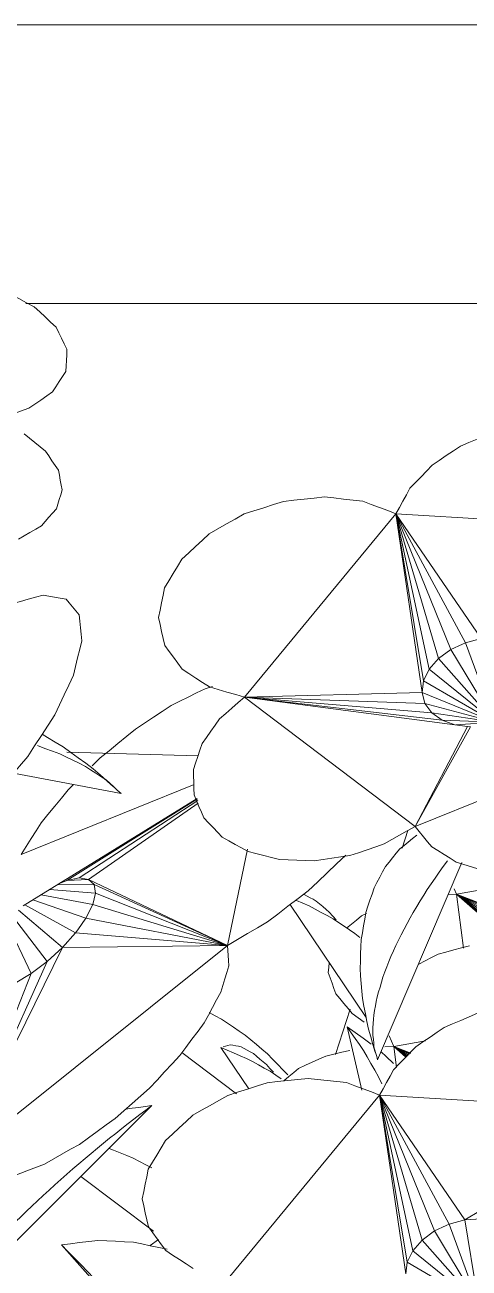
# Model space of a CAD drawing. Header units: metres. Extents: x 10.2 to 20.8, y -0.2 to 6.6.
# Drawn here: x 14.8054 to 14.8647, y 2.6539 to 2.82 of the extents above; entities that cross this region are included whole.
import ezdxf

# ---------------------------------------------------------------- set-up
doc = ezdxf.new("R2010")
doc.units = ezdxf.units.M
for name, color, linetype, lineweight in [('Importações nas famílias', 250, 'Continuous', 5), ('Quadro estrutural', 7, 'Continuous', 5), ('Vegetação', 7, 'Continuous', 5)]:
    doc.layers.add(name, color=color, linetype=linetype, lineweight=lineweight)

# ---------------------------------------------------------------- blocks, each defined once
blk = doc.blocks.new('Planta_pergolado_12200 - plantas pergolado_skp_Component_17-V3980-Corte 3')
at = {"layer": 'Importações nas famílias', "flags": 128}
for points in [[(14.80667, 2.78233), (14.80563, 2.78288), (14.80459, 2.78344), (14.80355, 2.784), (14.80251, 2.78456)], [(14.8096, 2.77961), (14.80886, 2.78029), (14.80813, 2.78097), (14.8074, 2.78165), (14.80667, 2.78233)], [(14.81104, 2.77665), (14.81068, 2.77739), (14.81032, 2.77813), (14.80996, 2.77887), (14.8096, 2.77961)], [(14.81088, 2.77369), (14.81092, 2.77443), (14.81096, 2.77517), (14.811, 2.77591), (14.81104, 2.77665)], [(14.80912, 2.77099), (14.80956, 2.77166), (14.81, 2.77234), (14.81044, 2.77301), (14.81088, 2.77369)], [(14.80593, 2.76877), (14.80673, 2.76932), (14.80753, 2.76988), (14.80833, 2.77043), (14.80912, 2.77099)], [(14.80156, 2.76723), (14.80265, 2.76761), (14.80375, 2.768), (14.80484, 2.76838), (14.80593, 2.76877)], [(14.80817, 2.76304), (14.80746, 2.76361), (14.80675, 2.76419), (14.80604, 2.76476), (14.80533, 2.76534)], [(14.80989, 2.76049), (14.80946, 2.76113), (14.80903, 2.76176), (14.8086, 2.7624), (14.80817, 2.76304)], [(14.81039, 2.75786), (14.81027, 2.75852), (14.81014, 2.75918), (14.81002, 2.75983), (14.80989, 2.76049)], [(14.80962, 2.75534), (14.80981, 2.75597), (14.81, 2.7566), (14.8102, 2.75723), (14.81039, 2.75786)], [(14.80763, 2.75309), (14.80813, 2.75365), (14.80863, 2.75422), (14.80912, 2.75478), (14.80962, 2.75534)], [(14.80457, 2.75127), (14.80534, 2.75173), (14.8061, 2.75218), (14.80687, 2.75264), (14.80763, 2.75309)]]:
    blk.add_lwpolyline(points, dxfattribs=at)
blk = doc.blocks.new('Planta_pergolado_12200 - plantas pergolado_skp_Component_16-V3981-Corte 3')
blk.add_blockref('Planta_pergolado_12200 - plantas pergolado_skp_Component_17-V3980-Corte 3', (0, 0))
blk = doc.blocks.new('Planta_pergolado_12200 - plantas pergolado_skp_-V4057-Corte 3')
blk.add_blockref('Planta_pergolado_12200 - plantas pergolado_skp_Component_16-V3981-Corte 3', (0, 0))
blk = doc.blocks.new('Planta_pergolado_12200 - plantas pergolado_skp_-V4514-Corte 3')
blk.add_blockref('Planta_pergolado_12200 - plantas pergolado_skp_-V4057-Corte 3', (0, 0))
blk = doc.blocks.new('Planta_pergolado_12200 - plantas pergolado_skp_Component_12-V4561-Corte 3')
at = {"layer": 'Importações nas famílias'}
blk.add_line((14.82636, 2.68269), (14.83367, 2.67718), dxfattribs=at)
at = {"layer": 'Importações nas famílias', "flags": 128}
for points in [[(14.83003, 2.68803), (14.83081, 2.68761), (14.83165, 2.68716)], [(14.83165, 2.68716), (14.83245, 2.68662), (14.83325, 2.68608), (14.83404, 2.68554), (14.83484, 2.68501)], [(14.83484, 2.68501), (14.83558, 2.68438), (14.83633, 2.68376), (14.83707, 2.68314), (14.83781, 2.68251)], [(14.83781, 2.68251), (14.83849, 2.68181), (14.83917, 2.68111), (14.83985, 2.68041), (14.84053, 2.67971)]]:
    blk.add_lwpolyline(points, dxfattribs=at)
blk = doc.blocks.new('Planta_pergolado_12200 - plantas pergolado_skp_Component_12-V4562-Corte 3')
at = {"layer": 'Importações nas famílias'}
for p, q in [((14.8408, 2.70252), (14.85099, 2.6874)), ((14.84948, 2.69859), (14.85014, 2.69805))]:
    blk.add_line(p, q, dxfattribs=at)
at = {"layer": 'Importações nas famílias', "flags": 128}
for points in [[(14.84167, 2.70302), (14.84253, 2.70265), (14.84338, 2.70228)], [(14.84431, 2.70294), (14.8439, 2.70317), (14.84349, 2.70339), (14.84309, 2.70361), (14.84268, 2.70383)], [(14.84606, 2.70146), (14.84562, 2.70183), (14.84518, 2.7022), (14.84474, 2.70257), (14.84431, 2.70294)], [(14.84338, 2.70228), (14.84418, 2.70185), (14.84497, 2.70142), (14.84577, 2.70099), (14.84657, 2.70056)], [(14.84697, 2.70043), (14.84652, 2.70094), (14.84606, 2.70146)], [(14.84657, 2.70056), (14.8473, 2.70007), (14.84802, 2.69958), (14.84875, 2.69909), (14.84948, 2.69859)]]:
    blk.add_lwpolyline(points, dxfattribs=at)
blk = doc.blocks.new('Planta_pergolado_12200 - plantas pergolado_skp_Component_17-V4563-Corte 3')
at = {"layer": 'Importações nas famílias'}
for p, q in [((14.86304, 2.70388), (14.89742, 2.70993)), ((14.86273, 2.70458), (14.86304, 2.70388)), ((14.86304, 2.70388), (14.86192, 2.70382)), ((14.86304, 2.70388), (14.87352, 2.697)), ((14.86304, 2.70388), (14.87207, 2.69716)), ((14.86304, 2.70388), (14.87118, 2.69723)), ((14.86304, 2.70388), (14.87073, 2.69722)), ((14.86304, 2.70388), (14.87058, 2.69722)), ((14.86304, 2.70388), (14.86399, 2.69663)), ((14.87634, 2.69867), (14.86304, 2.70388)), ((14.86304, 2.70388), (14.876, 2.69828)), ((14.86304, 2.70388), (14.87553, 2.69774)), ((14.86304, 2.70388), (14.87512, 2.69702)), ((14.85104, 2.70127), (14.85035, 2.70095))]:
    blk.add_line(p, q, dxfattribs=at)
at = {"layer": 'Importações nas famílias', "flags": 128}
for points in [[(14.85035, 2.70095), (14.84969, 2.7004), (14.84902, 2.69986), (14.84836, 2.69931)], [(14.84605, 2.69473), (14.84599, 2.69408), (14.84592, 2.69338)], [(14.84592, 2.69338), (14.84617, 2.69267), (14.84642, 2.69197), (14.84667, 2.69126), (14.84692, 2.69056)], [(14.84692, 2.69056), (14.84746, 2.6899), (14.84801, 2.68923), (14.84856, 2.68857), (14.84911, 2.68791)], [(14.84911, 2.68791), (14.84992, 2.68733), (14.85073, 2.68675)]]:
    blk.add_lwpolyline(points, dxfattribs=at)
blk = doc.blocks.new('Planta_pergolado_12200 - plantas pergolado_skp_Component_16-V4564-Corte 3')
for name in ['Planta_pergolado_12200 - plantas pergolado_skp_Component_17-V4563-Corte 3', 'Planta_pergolado_12200 - plantas pergolado_skp_Component_12-V4562-Corte 3', 'Planta_pergolado_12200 - plantas pergolado_skp_Component_12-V4561-Corte 3']:
    blk.add_blockref(name, (0, 0))
blk = doc.blocks.new('Planta_pergolado_12200 - plantas pergolado_skp_Component_12-V4579-Corte 3')
at = {"layer": 'Importações nas famílias'}
blk.add_line((14.8129, 2.66615), (14.82261, 2.65882), dxfattribs=at)
at = {"layer": 'Importações nas famílias', "flags": 128}
for points in [[(14.81665, 2.6699), (14.81726, 2.66965), (14.81814, 2.6693), (14.81901, 2.66894), (14.81989, 2.66859)], [(14.81989, 2.66859), (14.82074, 2.66814), (14.82158, 2.66769), (14.82235, 2.66728)]]:
    blk.add_lwpolyline(points, dxfattribs=at)
blk = doc.blocks.new('Planta_pergolado_12200 - plantas pergolado_skp_Component_12-V4580-Corte 3')
at = {"layer": 'Importações nas famílias'}
blk.add_line((14.83158, 2.68339), (14.83532, 2.67783), dxfattribs=at)
at = {"layer": 'Importações nas famílias', "flags": 128}
for points in [[(14.83158, 2.68339), (14.83243, 2.68302), (14.83329, 2.68265), (14.83414, 2.68228), (14.83499, 2.68191)], [(14.83284, 2.68374), (14.83252, 2.68365), (14.83221, 2.68356), (14.83189, 2.68348)], [(14.83429, 2.68346), (14.83393, 2.68353), (14.83356, 2.6836), (14.8332, 2.68367), (14.83284, 2.68374)], [(14.83592, 2.68257), (14.83551, 2.6828), (14.83511, 2.68302), (14.8347, 2.68324), (14.83429, 2.68346)], [(14.83499, 2.68191), (14.83579, 2.68148), (14.83659, 2.68105), (14.83738, 2.68062), (14.83818, 2.68019)], [(14.83767, 2.68108), (14.83723, 2.68146), (14.83679, 2.68183), (14.83635, 2.6822), (14.83592, 2.68257)], [(14.83859, 2.68006), (14.83813, 2.68057), (14.83767, 2.68108)], [(14.83818, 2.68019), (14.83891, 2.67969), (14.83964, 2.6792)]]:
    blk.add_lwpolyline(points, dxfattribs=at)
blk = doc.blocks.new('Planta_pergolado_12200 - plantas pergolado_skp_Component_17-V4581-Corte 3')
at = {"layer": 'Importações nas famílias'}
for p, q in [((14.85465, 2.68351), (14.85347, 2.68344)), ((14.85465, 2.68351), (14.85888, 2.68426)), ((14.85465, 2.68351), (14.85653, 2.68228)), ((14.85465, 2.68351), (14.85642, 2.6822)), ((14.85465, 2.68351), (14.85634, 2.68213)), ((14.85465, 2.68351), (14.85629, 2.68209)), ((14.85465, 2.68351), (14.85628, 2.68208)), ((14.85465, 2.68351), (14.85628, 2.68208)), ((14.85465, 2.68351), (14.85502, 2.68071)), ((14.85693, 2.68262), (14.85465, 2.68351)), ((14.85465, 2.68351), (14.85686, 2.68256)), ((14.85465, 2.68351), (14.85676, 2.68248)), ((14.85465, 2.68351), (14.85664, 2.68238))]:
    blk.add_line(p, q, dxfattribs=at)
at = {"layer": 'Importações nas famílias', "flags": 128}
for points in [[(14.86478, 2.69696), (14.86372, 2.69668), (14.86267, 2.6964), (14.86162, 2.69611), (14.86057, 2.69583)], [(14.86057, 2.69583), (14.85971, 2.69538), (14.85885, 2.69494), (14.85799, 2.6945)], [(14.85403, 2.68491), (14.85434, 2.68421), (14.85465, 2.68351)], [(14.84882, 2.68298), (14.84774, 2.68273), (14.84666, 2.68248), (14.84558, 2.68223)], [(14.84558, 2.68223), (14.84467, 2.68182), (14.84377, 2.68141), (14.84287, 2.68099), (14.84196, 2.68058)], [(14.84196, 2.68058), (14.8413, 2.68003), (14.84064, 2.67948), (14.83997, 2.67894)]]:
    blk.add_lwpolyline(points, dxfattribs=at)
blk = doc.blocks.new('Planta_pergolado_12200 - plantas pergolado_skp_Component_16-V4582-Corte 3')
for name in ['Planta_pergolado_12200 - plantas pergolado_skp_Component_17-V4581-Corte 3', 'Planta_pergolado_12200 - plantas pergolado_skp_Component_12-V4580-Corte 3', 'Planta_pergolado_12200 - plantas pergolado_skp_Component_12-V4579-Corte 3']:
    blk.add_blockref(name, (0, 0))
blk = doc.blocks.new('Planta_pergolado_12200 - plantas pergolado_skp_-V4641-Corte 3')
at = {"layer": 'Importações nas famílias'}
for p, q in [((14.85578, 2.71), (14.85654, 2.71235)), ((14.84687, 2.68244), (14.84883, 2.68849)), ((14.82216, 2.6569), (14.82326, 2.6577))]:
    blk.add_line(p, q, dxfattribs=at)
for name in ['Planta_pergolado_12200 - plantas pergolado_skp_Component_16-V4564-Corte 3', 'Planta_pergolado_12200 - plantas pergolado_skp_Component_16-V4582-Corte 3']:
    blk.add_blockref(name, (0, 0))
blk = doc.blocks.new('Planta_pergolado_12200 - plantas pergolado_skp_Component_12-V4880-Corte 3')
at = {"layer": 'Importações nas famílias'}
for p, q in [((14.82237, 2.67561), (14.79905, 2.65232)), ((14.79518, 2.64846), (14.79402, 2.6473)), ((14.79419, 2.64823), (14.79402, 2.6473))]:
    blk.add_line(p, q, dxfattribs=at)
at = {"layer": 'Importações nas famílias', "flags": 128}
for points in [[(14.82237, 2.67561), (14.82149, 2.67549), (14.82062, 2.67537), (14.81974, 2.67525), (14.81886, 2.67513)], [(14.81919, 2.6732), (14.81998, 2.6738), (14.82078, 2.67441), (14.82158, 2.67501), (14.82237, 2.67561)], [(14.81592, 2.6706), (14.81673, 2.67125), (14.81755, 2.6719), (14.81837, 2.67255), (14.81919, 2.6732)], [(14.81263, 2.66785), (14.81345, 2.66854), (14.81427, 2.66922), (14.8151, 2.66991), (14.81592, 2.6706)], [(14.80942, 2.66502), (14.81022, 2.66573), (14.81102, 2.66644), (14.81183, 2.66714), (14.81263, 2.66785)], [(14.80231, 2.66559), (14.80171, 2.66492), (14.80111, 2.66425)], [(14.80634, 2.66219), (14.80711, 2.6629), (14.80788, 2.66361), (14.80865, 2.66432), (14.80942, 2.66502)], [(14.80111, 2.66425), (14.80059, 2.66351), (14.80007, 2.66277), (14.79954, 2.66203), (14.79902, 2.66129)], [(14.79902, 2.66129), (14.79858, 2.66049), (14.79813, 2.65968), (14.79769, 2.65888), (14.79724, 2.65808)], [(14.80348, 2.65941), (14.80419, 2.66011), (14.80491, 2.6608), (14.80562, 2.66149), (14.80634, 2.66219)], [(14.8009, 2.65675), (14.80154, 2.65742), (14.80219, 2.65808), (14.80283, 2.65875), (14.80348, 2.65941)], [(14.79724, 2.65808), (14.79689, 2.65722), (14.79653, 2.65636), (14.79617, 2.65551), (14.79581, 2.65465)], [(14.79866, 2.65428), (14.79922, 2.6549), (14.79978, 2.65552), (14.80034, 2.65614), (14.8009, 2.65675)], [(14.79581, 2.65465), (14.79554, 2.65375), (14.79527, 2.65284), (14.79522, 2.65269)], [(14.79727, 2.65261), (14.79773, 2.65317), (14.79819, 2.65372), (14.79866, 2.65428)], [(14.79402, 2.6473), (14.79413, 2.6476), (14.79424, 2.64791), (14.79435, 2.64821), (14.79446, 2.64852)]]:
    blk.add_lwpolyline(points, dxfattribs=at)
blk = doc.blocks.new('Planta_pergolado_12200 - plantas pergolado_skp_Component_16-V4884-Corte 3')
blk.add_blockref('Planta_pergolado_12200 - plantas pergolado_skp_Component_12-V4880-Corte 3', (0, 0))
blk = doc.blocks.new('Planta_pergolado_12200 - plantas pergolado_skp_-V4995-Corte 3')
blk.add_blockref('Planta_pergolado_12200 - plantas pergolado_skp_Component_16-V4884-Corte 3', (0, 0))
blk = doc.blocks.new('Planta_pergolado_12200 - plantas pergolado_skp_Component_12-V5001-Corte 3')
at = {"layer": 'Importações nas famílias'}
for p, q in [((14.85251, 2.68172), (14.86375, 2.7081)), ((14.86126, 2.70755), (14.86184, 2.70831))]:
    blk.add_line(p, q, dxfattribs=at)
at = {"layer": 'Importações nas famílias', "flags": 128}
for points in [[(14.85774, 2.71174), (14.85717, 2.71128), (14.8566, 2.71082), (14.85604, 2.71037), (14.85547, 2.70991)], [(14.85547, 2.70991), (14.85499, 2.70932), (14.85451, 2.70873), (14.85403, 2.70813), (14.85355, 2.70754)], [(14.85355, 2.70754), (14.85317, 2.70683), (14.85279, 2.70612), (14.85241, 2.7054), (14.85203, 2.70469)], [(14.85914, 2.70448), (14.85967, 2.70525), (14.8602, 2.70601), (14.86073, 2.70678), (14.86126, 2.70755)], [(14.85203, 2.70469), (14.85176, 2.70387), (14.85149, 2.70306), (14.85121, 2.70224), (14.85094, 2.70142)], [(14.85726, 2.70143), (14.85773, 2.70219), (14.8582, 2.70296), (14.85867, 2.70372), (14.85914, 2.70448)], [(14.85094, 2.70142), (14.85079, 2.70052), (14.85063, 2.69961), (14.85047, 2.69871), (14.85031, 2.69781)], [(14.85563, 2.69844), (14.85604, 2.69919), (14.85644, 2.69994), (14.85685, 2.70069), (14.85726, 2.70143)], [(14.85031, 2.69781), (14.85027, 2.69684), (14.85024, 2.69587), (14.8502, 2.69491), (14.85016, 2.69394)], [(14.85428, 2.69554), (14.85462, 2.69627), (14.85495, 2.69699), (14.85529, 2.69772), (14.85563, 2.69844)], [(14.85321, 2.69277), (14.85348, 2.69346), (14.85375, 2.69415), (14.85401, 2.69485), (14.85428, 2.69554)], [(14.85016, 2.69394), (14.85024, 2.69293), (14.85032, 2.69192), (14.8504, 2.69092), (14.85048, 2.68991)], [(14.85245, 2.69014), (14.85264, 2.6908), (14.85283, 2.69145), (14.85302, 2.69211), (14.85321, 2.69277)], [(14.85048, 2.68991), (14.85068, 2.68888), (14.85087, 2.68785), (14.85107, 2.68683), (14.85127, 2.6858)], [(14.85199, 2.6877), (14.85211, 2.68831), (14.85222, 2.68892), (14.85233, 2.68953), (14.85245, 2.69014)], [(14.85185, 2.68546), (14.85188, 2.68602), (14.85192, 2.68658), (14.85196, 2.68714), (14.85199, 2.6877)], [(14.85127, 2.6858), (14.85158, 2.68478), (14.85189, 2.68376), (14.8522, 2.68274)], [(14.85202, 2.68347), (14.85198, 2.68397), (14.85194, 2.68447), (14.85189, 2.68497), (14.85185, 2.68546)], [(14.85251, 2.68172), (14.85239, 2.68216), (14.85227, 2.68259), (14.85214, 2.68303), (14.85202, 2.68347)]]:
    blk.add_lwpolyline(points, dxfattribs=at)
blk = doc.blocks.new('Planta_pergolado_12200 - plantas pergolado_skp_Component_17-V5002-Corte 3')
at = {"layer": 'Importações nas famílias'}
for p, q in [((14.83472, 2.73018), (14.85495, 2.75469)), ((14.85939, 2.7339), (14.85495, 2.75469)), ((14.85495, 2.75469), (14.86062, 2.73533)), ((14.85495, 2.75469), (14.86228, 2.73654)), ((14.85865, 2.73236), (14.85495, 2.75469)), ((14.85495, 2.75469), (14.85846, 2.7308)), ((14.89023, 2.75255), (14.85495, 2.75469)), ((14.86635, 2.73801), (14.85495, 2.75469)), ((14.86423, 2.73745), (14.85495, 2.75469)), ((14.86384, 2.73727), (14.86423, 2.73745)), ((14.86423, 2.73745), (14.86635, 2.73801)), ((14.86423, 2.73745), (14.86815, 2.72682)), ((14.86228, 2.73654), (14.86062, 2.73533)), ((14.86384, 2.73727), (14.86228, 2.73654)), ((14.86815, 2.72682), (14.86228, 2.73654)), ((14.86062, 2.73533), (14.85939, 2.7339)), ((14.86815, 2.72682), (14.86062, 2.73533)), ((14.85939, 2.7339), (14.85865, 2.73236)), ((14.86815, 2.72682), (14.85939, 2.7339)), ((14.85846, 2.7308), (14.83472, 2.73018)), ((14.85865, 2.73236), (14.85846, 2.7308)), ((14.86815, 2.72682), (14.85846, 2.7308)), ((14.85883, 2.72934), (14.85846, 2.7308)), ((14.86815, 2.72682), (14.85865, 2.73236)), ((14.83472, 2.73018), (14.8575, 2.71289)), ((14.85883, 2.72934), (14.83472, 2.73018)), ((14.85974, 2.72808), (14.83472, 2.73018)), ((14.86112, 2.72709), (14.83472, 2.73018)), ((14.86451, 2.72625), (14.83472, 2.73018)), ((14.86815, 2.72682), (14.85883, 2.72934)), ((14.85974, 2.72808), (14.85883, 2.72934)), ((14.86815, 2.72682), (14.85974, 2.72808)), ((14.86112, 2.72709), (14.85974, 2.72808)), ((14.8575, 2.71289), (14.8918, 2.72672)), ((14.8575, 2.71289), (14.86451, 2.72625)), ((14.86491, 2.7262), (14.8575, 2.71289)), ((14.86815, 2.72682), (14.86112, 2.72709)), ((14.86282, 2.72647), (14.86112, 2.72709)), ((14.86815, 2.72682), (14.86297, 2.72646)), ((14.86491, 2.7262), (14.86451, 2.72625))]:
    blk.add_line(p, q, dxfattribs=at)
at = {"layer": 'Importações nas famílias', "flags": 128}
for points in [[(14.86359, 2.76373), (14.8647, 2.7642), (14.8658, 2.76467), (14.86691, 2.76514), (14.86802, 2.76561)], [(14.85977, 2.76116), (14.86072, 2.7618), (14.86168, 2.76245), (14.86263, 2.76309), (14.86359, 2.76373)], [(14.85682, 2.75808), (14.85756, 2.75885), (14.8583, 2.75962), (14.85903, 2.76039), (14.85977, 2.76116)], [(14.85495, 2.75469), (14.85542, 2.75553), (14.85589, 2.75638), (14.85636, 2.75723), (14.85682, 2.75808)], [(14.83468, 2.75465), (14.836, 2.75507), (14.83731, 2.75549), (14.83863, 2.75592), (14.83995, 2.75634)], [(14.83995, 2.75634), (14.84131, 2.75649), (14.84268, 2.75663), (14.84404, 2.75678), (14.8454, 2.75693)], [(14.8454, 2.75693), (14.84668, 2.75679), (14.84797, 2.75664), (14.84926, 2.7565), (14.85054, 2.75636)], [(14.85054, 2.75636), (14.85165, 2.75594), (14.85275, 2.75552), (14.85385, 2.75511), (14.85495, 2.75469)], [(14.83002, 2.75199), (14.83118, 2.75266), (14.83235, 2.75332), (14.83351, 2.75398), (14.83468, 2.75465)], [(14.82638, 2.74861), (14.82729, 2.74945), (14.8282, 2.7503), (14.82911, 2.75115), (14.83002, 2.75199)], [(14.82406, 2.74478), (14.82464, 2.74573), (14.82522, 2.74669), (14.8258, 2.74765), (14.82638, 2.74861)], [(14.82327, 2.74083), (14.82347, 2.74182), (14.82367, 2.7428), (14.82386, 2.74379), (14.82406, 2.74478)], [(14.82408, 2.7371), (14.82388, 2.73803), (14.82367, 2.73897), (14.82347, 2.7399), (14.82327, 2.74083)], [(14.8264, 2.73391), (14.82582, 2.73471), (14.82524, 2.73551), (14.82466, 2.7363), (14.82408, 2.7371)], [(14.83006, 2.73154), (14.82914, 2.73213), (14.82823, 2.73273), (14.82732, 2.73332), (14.8264, 2.73391)], [(14.83472, 2.73018), (14.83356, 2.73052), (14.83239, 2.73086), (14.83122, 2.7312), (14.83006, 2.73154)], [(14.8314, 2.72727), (14.83223, 2.728), (14.83306, 2.72872), (14.83389, 2.72945), (14.83472, 2.73018)], [(14.82908, 2.72398), (14.82966, 2.7248), (14.83024, 2.72563), (14.83082, 2.72645), (14.8314, 2.72727)], [(14.82792, 2.72052), (14.82821, 2.72138), (14.8285, 2.72225), (14.82879, 2.72311), (14.82908, 2.72398)], [(14.828, 2.71713), (14.82798, 2.71797), (14.82796, 2.71882), (14.82794, 2.71967), (14.82792, 2.72052)], [(14.82932, 2.71404), (14.82899, 2.71481), (14.82866, 2.71558), (14.82833, 2.71635), (14.828, 2.71713)], [(14.83177, 2.71146), (14.83116, 2.7121), (14.83055, 2.71275), (14.82993, 2.71339), (14.82932, 2.71404)], [(14.8575, 2.71289), (14.85647, 2.71231), (14.85545, 2.71174), (14.85442, 2.71116), (14.8534, 2.71058)], [(14.85974, 2.7102), (14.85918, 2.71087), (14.85862, 2.71154), (14.85806, 2.71222), (14.8575, 2.71289)], [(14.83521, 2.70956), (14.83435, 2.71004), (14.83349, 2.71051), (14.83263, 2.71098), (14.83177, 2.71146)], [(14.83939, 2.70849), (14.83834, 2.70875), (14.8373, 2.70902), (14.83625, 2.70929), (14.83521, 2.70956)], [(14.8534, 2.71058), (14.85225, 2.71019), (14.8511, 2.7098), (14.84995, 2.7094), (14.8488, 2.70901)], [(14.86299, 2.70815), (14.86218, 2.70866), (14.86137, 2.70917), (14.86055, 2.70969), (14.85974, 2.7102)], [(14.84402, 2.7083), (14.84287, 2.70834), (14.84171, 2.70839), (14.84055, 2.70844), (14.83939, 2.70849)], [(14.8488, 2.70901), (14.84761, 2.70883), (14.84641, 2.70865), (14.84522, 2.70848), (14.84402, 2.7083)], [(14.86704, 2.70691), (14.86603, 2.70722), (14.86502, 2.70753), (14.86401, 2.70784), (14.86299, 2.70815)]]:
    blk.add_lwpolyline(points, dxfattribs=at)
blk = doc.blocks.new('Planta_pergolado_12200 - plantas pergolado_skp_Component_16-V5003-Corte 3')
for name in ['Planta_pergolado_12200 - plantas pergolado_skp_Component_17-V5002-Corte 3', 'Planta_pergolado_12200 - plantas pergolado_skp_Component_12-V5001-Corte 3']:
    blk.add_blockref(name, (0, 0))
blk = doc.blocks.new('Planta_pergolado_12200 - plantas pergolado_skp_Component_17-V5051-Corte 3')
at = {"layer": 'Importações nas famílias'}
for p, q in [((14.83254, 2.6525), (14.85277, 2.67701)), ((14.85721, 2.65622), (14.85277, 2.67701)), ((14.85277, 2.67701), (14.85844, 2.65765)), ((14.85277, 2.67701), (14.8601, 2.65886)), ((14.85647, 2.65468), (14.85277, 2.67701)), ((14.85277, 2.67701), (14.85628, 2.65312)), ((14.86987, 2.67598), (14.85277, 2.67701)), ((14.86417, 2.66033), (14.85277, 2.67701)), ((14.86205, 2.65978), (14.85277, 2.67701)), ((14.86417, 2.66033), (14.87307, 2.66575)), ((14.86166, 2.65959), (14.8601, 2.65886)), ((14.86166, 2.65959), (14.86205, 2.65978)), ((14.86205, 2.65978), (14.86417, 2.66033)), ((14.86205, 2.65978), (14.86597, 2.64914)), ((14.86417, 2.66033), (14.86632, 2.66049)), ((14.86597, 2.64914), (14.86417, 2.66033)), ((14.8601, 2.65886), (14.85844, 2.65765)), ((14.86597, 2.64914), (14.8601, 2.65886)), ((14.85721, 2.65622), (14.85647, 2.65468)), ((14.85844, 2.65765), (14.85721, 2.65622)), ((14.86597, 2.64914), (14.85721, 2.65622)), ((14.86597, 2.64914), (14.85844, 2.65765)), ((14.85647, 2.65468), (14.85628, 2.65312)), ((14.86597, 2.64914), (14.85647, 2.65468))]:
    blk.add_line(p, q, dxfattribs=at)
at = {"layer": 'Importações nas famílias', "flags": 128}
for points in [[(14.86141, 2.68605), (14.86251, 2.68652), (14.86362, 2.68699), (14.86473, 2.68747), (14.86584, 2.68794)], [(14.85759, 2.68348), (14.85854, 2.68413), (14.8595, 2.68477), (14.86045, 2.68541), (14.86141, 2.68605)], [(14.85464, 2.6804), (14.85538, 2.68117), (14.85612, 2.68194), (14.85685, 2.68271), (14.85759, 2.68348)], [(14.85277, 2.67701), (14.85324, 2.67786), (14.85371, 2.6787), (14.85418, 2.67955), (14.85464, 2.6804)], [(14.8325, 2.67697), (14.83382, 2.67739), (14.83513, 2.67782), (14.83645, 2.67824), (14.83777, 2.67866)], [(14.83777, 2.67866), (14.83913, 2.67881), (14.8405, 2.67896), (14.84186, 2.6791), (14.84322, 2.67925)], [(14.84322, 2.67925), (14.8445, 2.67911), (14.84579, 2.67897), (14.84708, 2.67882), (14.84836, 2.67868)], [(14.84836, 2.67868), (14.84947, 2.67826), (14.85057, 2.67785), (14.85167, 2.67743), (14.85277, 2.67701)], [(14.82784, 2.67432), (14.829, 2.67498), (14.83017, 2.67564), (14.83133, 2.67631), (14.8325, 2.67697)], [(14.8242, 2.67093), (14.82511, 2.67178), (14.82602, 2.67262), (14.82693, 2.67347), (14.82784, 2.67432)], [(14.82188, 2.6671), (14.82246, 2.66806), (14.82304, 2.66901), (14.82362, 2.66997), (14.8242, 2.67093)], [(14.82109, 2.66315), (14.82129, 2.66414), (14.82149, 2.66512), (14.82168, 2.66611), (14.82188, 2.6671)], [(14.8219, 2.65942), (14.82169, 2.66036), (14.82149, 2.66129), (14.82129, 2.66222), (14.82109, 2.66315)], [(14.82422, 2.65624), (14.82364, 2.65703), (14.82306, 2.65783), (14.82248, 2.65863), (14.8219, 2.65942)], [(14.82788, 2.65386), (14.82696, 2.65445), (14.82605, 2.65505), (14.82514, 2.65564), (14.82422, 2.65624)]]:
    blk.add_lwpolyline(points, dxfattribs=at)
blk = doc.blocks.new('Planta_pergolado_12200 - plantas pergolado_skp_Component_16-V5052-Corte 3')
blk.add_blockref('Planta_pergolado_12200 - plantas pergolado_skp_Component_17-V5051-Corte 3', (0, 0))
blk = doc.blocks.new('Planta_pergolado_12200 - plantas pergolado_skp_Component_12-V5071-Corte 3')
at = {"layer": 'Importações nas famílias'}
blk.add_line((14.81826, 2.7173), (14.8039, 2.72004), dxfattribs=at)
at = {"layer": 'Importações nas famílias', "flags": 128}
for points in [[(14.81054, 2.72354), (14.80948, 2.72417), (14.80842, 2.7248), (14.80771, 2.72522)], [(14.8071, 2.72371), (14.8081, 2.72334), (14.8091, 2.72296), (14.8101, 2.72259)], [(14.8101, 2.72259), (14.81096, 2.72217), (14.81181, 2.72176), (14.81266, 2.72134), (14.81352, 2.72093)], [(14.81454, 2.72061), (14.81354, 2.72134), (14.81254, 2.72207), (14.81154, 2.7228), (14.81054, 2.72354)], [(14.81352, 2.72093), (14.8142, 2.72049), (14.81489, 2.72004), (14.81557, 2.7196), (14.81626, 2.71915)], [(14.81726, 2.71819), (14.8164, 2.71895), (14.81547, 2.71978), (14.81454, 2.72061)], [(14.81626, 2.71915), (14.81676, 2.71869), (14.81726, 2.71823), (14.81776, 2.71776), (14.81826, 2.7173)]]:
    blk.add_lwpolyline(points, dxfattribs=at)
blk = doc.blocks.new('Planta_pergolado_12200 - plantas pergolado_skp_Component_17-V5072-Corte 3')
at = {"layer": 'Importações nas famílias', "flags": 128}
for points in [[(14.80381, 2.7427), (14.80483, 2.74297), (14.80584, 2.74325), (14.80685, 2.74353), (14.80787, 2.7438)], [(14.80787, 2.7438), (14.80863, 2.74368), (14.80939, 2.74355), (14.81015, 2.74342), (14.81091, 2.74329)], [(14.81091, 2.74329), (14.81135, 2.74277), (14.81179, 2.74225), (14.81224, 2.74172), (14.81268, 2.7412)], [(14.81268, 2.7412), (14.81276, 2.74033), (14.81285, 2.73946), (14.81293, 2.73859), (14.81302, 2.73771)], [(14.81302, 2.73771), (14.81274, 2.73657), (14.81246, 2.73542), (14.81218, 2.73427), (14.8119, 2.73312)], [(14.8119, 2.73312), (14.81128, 2.7318), (14.81067, 2.73047), (14.81005, 2.72915), (14.80943, 2.72783)], [(14.80943, 2.72783), (14.80852, 2.72644), (14.80762, 2.72505), (14.80671, 2.72366), (14.8058, 2.72227)], [(14.8058, 2.72227), (14.80469, 2.72094), (14.80357, 2.71961), (14.80246, 2.71827), (14.80134, 2.71694)]]:
    blk.add_lwpolyline(points, dxfattribs=at)
blk = doc.blocks.new('Planta_pergolado_12200 - plantas pergolado_skp_Component_16-V5073-Corte 3')
for name in ['Planta_pergolado_12200 - plantas pergolado_skp_Component_17-V5072-Corte 3', 'Planta_pergolado_12200 - plantas pergolado_skp_Component_12-V5071-Corte 3']:
    blk.add_blockref(name, (0, 0))
blk = doc.blocks.new('Planta_pergolado_12200 - plantas pergolado_skp_Component_17-V5079-Corte 3')
at = {"layer": 'Importações nas famílias'}
for p, q in [((14.82949, 2.73131), (14.83048, 2.73161)), ((14.81442, 2.72101), (14.81549, 2.72207)), ((14.82803, 2.71849), (14.80493, 2.70916)), ((14.8112, 2.7178), (14.81191, 2.71851)), ((14.80521, 2.7023), (14.82843, 2.71665)), ((14.81101, 2.70569), (14.82844, 2.71659)), ((14.81267, 2.70603), (14.82849, 2.71637)), ((14.81391, 2.70584), (14.82856, 2.71603)), ((14.83515, 2.70986), (14.83247, 2.69702)), ((14.81101, 2.70569), (14.81267, 2.70603)), ((14.81267, 2.70603), (14.81391, 2.70584)), ((14.8087, 2.70446), (14.81485, 2.704)), ((14.80977, 2.70512), (14.81465, 2.70515)), ((14.81002, 2.70527), (14.81101, 2.70569)), ((14.81101, 2.70567), (14.81391, 2.70584)), ((14.83247, 2.69702), (14.81391, 2.70584)), ((14.81465, 2.70515), (14.81391, 2.70584)), ((14.81485, 2.704), (14.81465, 2.70515)), ((14.81465, 2.70515), (14.83247, 2.69702)), ((14.80647, 2.70308), (14.81357, 2.70067)), ((14.80758, 2.70376), (14.81448, 2.70247)), ((14.81448, 2.70247), (14.81485, 2.704)), ((14.81485, 2.704), (14.83247, 2.69702)), ((14.80378, 2.70094), (14.8084, 2.69487)), ((14.80455, 2.70173), (14.81043, 2.69673)), ((14.81219, 2.69871), (14.80542, 2.70243)), ((14.81357, 2.70067), (14.81448, 2.70247)), ((14.83247, 2.69702), (14.81448, 2.70247)), ((14.80299, 2.70012), (14.80625, 2.69325)), ((14.81247, 2.6991), (14.81357, 2.70067)), ((14.83247, 2.69702), (14.81357, 2.70067)), ((14.81219, 2.69871), (14.81043, 2.69673)), ((14.81247, 2.6991), (14.81219, 2.69871)), ((14.81219, 2.69871), (14.83247, 2.69702)), ((14.79633, 2.66804), (14.83247, 2.69702)), ((14.81043, 2.69673), (14.79987, 2.67525)), ((14.81043, 2.69673), (14.8084, 2.69487)), ((14.81043, 2.69673), (14.83247, 2.69702)), ((14.79975, 2.67564), (14.8084, 2.69487)), ((14.8084, 2.69487), (14.80625, 2.69325)), ((14.79956, 2.67625), (14.80625, 2.69325)), ((14.80625, 2.69325), (14.80413, 2.69198))]:
    blk.add_line(p, q, dxfattribs=at)
at = {"layer": 'Importações nas famílias', "flags": 128}
for points in [[(14.82496, 2.72906), (14.82609, 2.72963), (14.82722, 2.73019), (14.82835, 2.73075), (14.82949, 2.73131)], [(14.82018, 2.72591), (14.82138, 2.7267), (14.82257, 2.72749), (14.82376, 2.72828), (14.82496, 2.72906)], [(14.81549, 2.72207), (14.81666, 2.72303), (14.81784, 2.72399), (14.81901, 2.72495), (14.82018, 2.72591)], [(14.80759, 2.7134), (14.8085, 2.7145), (14.8094, 2.7156), (14.8103, 2.7167), (14.8112, 2.7178)], [(14.80493, 2.70916), (14.8056, 2.71022), (14.80626, 2.71128), (14.80693, 2.71234), (14.80759, 2.7134)], [(14.84828, 2.70909), (14.84702, 2.7079), (14.84576, 2.7067), (14.84451, 2.7055), (14.84325, 2.70431)], [(14.84325, 2.70431), (14.84189, 2.70327), (14.84054, 2.70224), (14.83918, 2.7012), (14.83782, 2.70017)], [(14.83782, 2.70017), (14.83648, 2.69938), (14.83514, 2.6986), (14.83381, 2.69781), (14.83247, 2.69702)], [(14.83247, 2.69702), (14.83251, 2.69634), (14.83256, 2.69566), (14.8326, 2.69498), (14.83265, 2.69429)], [(14.83265, 2.69429), (14.83238, 2.69341), (14.83211, 2.69253), (14.83185, 2.69164), (14.83158, 2.69076)], [(14.83158, 2.69076), (14.83102, 2.68973), (14.83047, 2.68871), (14.82991, 2.68769), (14.82935, 2.68666)], [(14.82935, 2.68666), (14.82854, 2.68557), (14.82772, 2.68448), (14.82691, 2.68338), (14.8261, 2.68229)], [(14.8261, 2.68229), (14.82508, 2.6812), (14.82407, 2.68011), (14.82306, 2.67902), (14.82205, 2.67793)], [(14.82205, 2.67793), (14.8209, 2.67692), (14.81976, 2.67591), (14.81862, 2.67489), (14.81748, 2.67388)], [(14.81748, 2.67388), (14.81628, 2.67302), (14.81508, 2.67216), (14.81389, 2.67129), (14.81269, 2.67043)], [(14.81269, 2.67043), (14.81153, 2.66977), (14.81036, 2.66911), (14.8092, 2.66845), (14.80803, 2.6678)], [(14.80803, 2.6678), (14.80697, 2.66739), (14.80591, 2.66698), (14.80486, 2.66658), (14.8038, 2.66617)]]:
    blk.add_lwpolyline(points, dxfattribs=at)
blk = doc.blocks.new('Planta_pergolado_12200 - plantas pergolado_skp_Component_16-V5080-Corte 3')
blk.add_blockref('Planta_pergolado_12200 - plantas pergolado_skp_Component_17-V5079-Corte 3', (0, 0))
blk = doc.blocks.new('Planta_pergolado_12200 - plantas pergolado_skp_Component_12-V5098-Corte 3')
at = {"layer": 'Importações nas famílias'}
for p, q in [((14.8103, 2.65702), (14.82623, 2.63904)), ((14.83234, 2.65232), (14.83165, 2.65276)), ((14.83196, 2.63258), (14.84127, 2.62208))]:
    blk.add_line(p, q, dxfattribs=at)
at = {"layer": 'Importações nas famílias', "flags": 128}
for points in [[(14.81515, 2.65759), (14.81394, 2.65744), (14.81272, 2.6573), (14.81151, 2.65716), (14.8103, 2.65702)], [(14.8103, 2.65702), (14.81117, 2.65613), (14.81204, 2.65523), (14.81291, 2.65434), (14.81378, 2.65345)], [(14.8199, 2.65738), (14.81871, 2.65743), (14.81752, 2.65748), (14.81634, 2.65753), (14.81515, 2.65759)], [(14.82442, 2.65641), (14.82329, 2.65665), (14.82216, 2.65689), (14.82103, 2.65714), (14.8199, 2.65738)], [(14.81378, 2.65345), (14.81464, 2.65256), (14.8155, 2.65166), (14.81635, 2.65077), (14.81721, 2.64988)], [(14.81721, 2.64988), (14.81805, 2.64899), (14.81889, 2.64811), (14.81972, 2.64722), (14.82056, 2.64634)], [(14.82056, 2.64634), (14.82137, 2.64547), (14.82217, 2.6446), (14.82298, 2.64374), (14.82378, 2.64287)], [(14.82378, 2.64287), (14.82455, 2.64203), (14.82531, 2.6412), (14.82591, 2.64054)], [(14.83355, 2.6319), (14.83415, 2.6312), (14.83475, 2.6305)], [(14.83475, 2.6305), (14.83527, 2.62987), (14.8358, 2.62923), (14.83633, 2.62859), (14.83685, 2.62796)], [(14.84216, 2.62712), (14.84219, 2.62837), (14.84223, 2.62961), (14.84227, 2.63086)], [(14.83685, 2.62796), (14.8373, 2.62739), (14.83775, 2.62682), (14.83821, 2.62625), (14.83866, 2.62569)], [(14.84127, 2.62208), (14.84149, 2.62334), (14.84171, 2.6246), (14.84193, 2.62586), (14.84216, 2.62712)], [(14.83866, 2.62569), (14.83902, 2.6252), (14.83939, 2.6247), (14.83976, 2.62421), (14.84013, 2.62372)], [(14.84013, 2.62372), (14.84042, 2.62331), (14.8407, 2.6229), (14.84098, 2.62249), (14.84127, 2.62208)]]:
    blk.add_lwpolyline(points, dxfattribs=at)
blk = doc.blocks.new('Planta_pergolado_12200 - plantas pergolado_skp_Component_12-V5101-Corte 3')
at = {"layer": 'Importações nas famílias'}
for p, q in [((14.84844, 2.68613), (14.85042, 2.67766)), ((14.85263, 2.67946), (14.85309, 2.6785))]:
    blk.add_line(p, q, dxfattribs=at)
at = {"layer": 'Importações nas famílias', "flags": 128}
for points in [[(14.85164, 2.68383), (14.85057, 2.6846), (14.8495, 2.68536), (14.84844, 2.68613)], [(14.84844, 2.68613), (14.84898, 2.68534), (14.84952, 2.68456), (14.85007, 2.68377), (14.85061, 2.68299)], [(14.85061, 2.68299), (14.85111, 2.68211), (14.85162, 2.68123), (14.85213, 2.68035), (14.85263, 2.67946)], [(14.85464, 2.68124), (14.85367, 2.68215), (14.85297, 2.68281)]]:
    blk.add_lwpolyline(points, dxfattribs=at)
blk = doc.blocks.new('Planta_pergolado_12200 - plantas pergolado_skp_Component_16-V5103-Corte 3')
for name in ['Planta_pergolado_12200 - plantas pergolado_skp_Component_12-V5101-Corte 3', 'Planta_pergolado_12200 - plantas pergolado_skp_Component_12-V5098-Corte 3']:
    blk.add_blockref(name, (0, 0))
blk = doc.blocks.new('Planta_pergolado_12200 - plantas pergolado_skp_-V5111-Corte 3')
for name in ['Planta_pergolado_12200 - plantas pergolado_skp_Component_16-V5073-Corte 3', 'Planta_pergolado_12200 - plantas pergolado_skp_Component_16-V5080-Corte 3', 'Planta_pergolado_12200 - plantas pergolado_skp_Component_16-V5103-Corte 3']:
    blk.add_blockref(name, (0, 0))
blk = doc.blocks.new('Planta_pergolado_12200 - plantas pergolado_skp_-V5112-Corte 3')
at = {"layer": 'Importações nas famílias'}
blk.add_line((14.81101, 2.72284), (14.82855, 2.72232), dxfattribs=at)
for name in ['Planta_pergolado_12200 - plantas pergolado_skp_-V5111-Corte 3', 'Planta_pergolado_12200 - plantas pergolado_skp_Component_16-V5003-Corte 3', 'Planta_pergolado_12200 - plantas pergolado_skp_Component_16-V5052-Corte 3']:
    blk.add_blockref(name, (0, 0))
blk = doc.blocks.new('Planta_pergolado_12200 - plantas pergolado_skp_-V5113-Corte 3')
for name in ['Planta_pergolado_12200 - plantas pergolado_skp_-V5112-Corte 3', 'Planta_pergolado_12200 - plantas pergolado_skp_-V4995-Corte 3', 'Planta_pergolado_12200 - plantas pergolado_skp_-V4641-Corte 3']:
    blk.add_blockref(name, (0, 0))
blk = doc.blocks.new('Planta_pergolado_12200 - Planta_pergolado_12200-V5114-Corte 3')
for name in ['Planta_pergolado_12200 - plantas pergolado_skp_-V4514-Corte 3', 'Planta_pergolado_12200 - plantas pergolado_skp_-V5113-Corte 3']:
    blk.add_blockref(name, (0, 0))
blk = doc.blocks.new('Tram - Tram-V5116-Corte 3')
at = {"layer": 'Quadro estrutural', "color": 250}
blk.add_line((16.59, 2.78278), (14.80554, 2.78278), dxfattribs=at)

msp = doc.modelspace()

# ---------------------------------------------------------------- linework, layer by layer
at = {"layer": 'Quadro estrutural', "color": 250}
msp.add_line((14.73505, 2.82), (15.07548, 2.82), dxfattribs=at)

# ---------------------------------------------------------------- block references
msp.add_blockref('Tram - Tram-V5116-Corte 3', (0, 0), dxfattribs=at)
at = {"layer": 'Vegetação', "color": 250}
msp.add_blockref('Planta_pergolado_12200 - Planta_pergolado_12200-V5114-Corte 3', (0, 0), dxfattribs=at)

doc.saveas('drawing.dxf')
